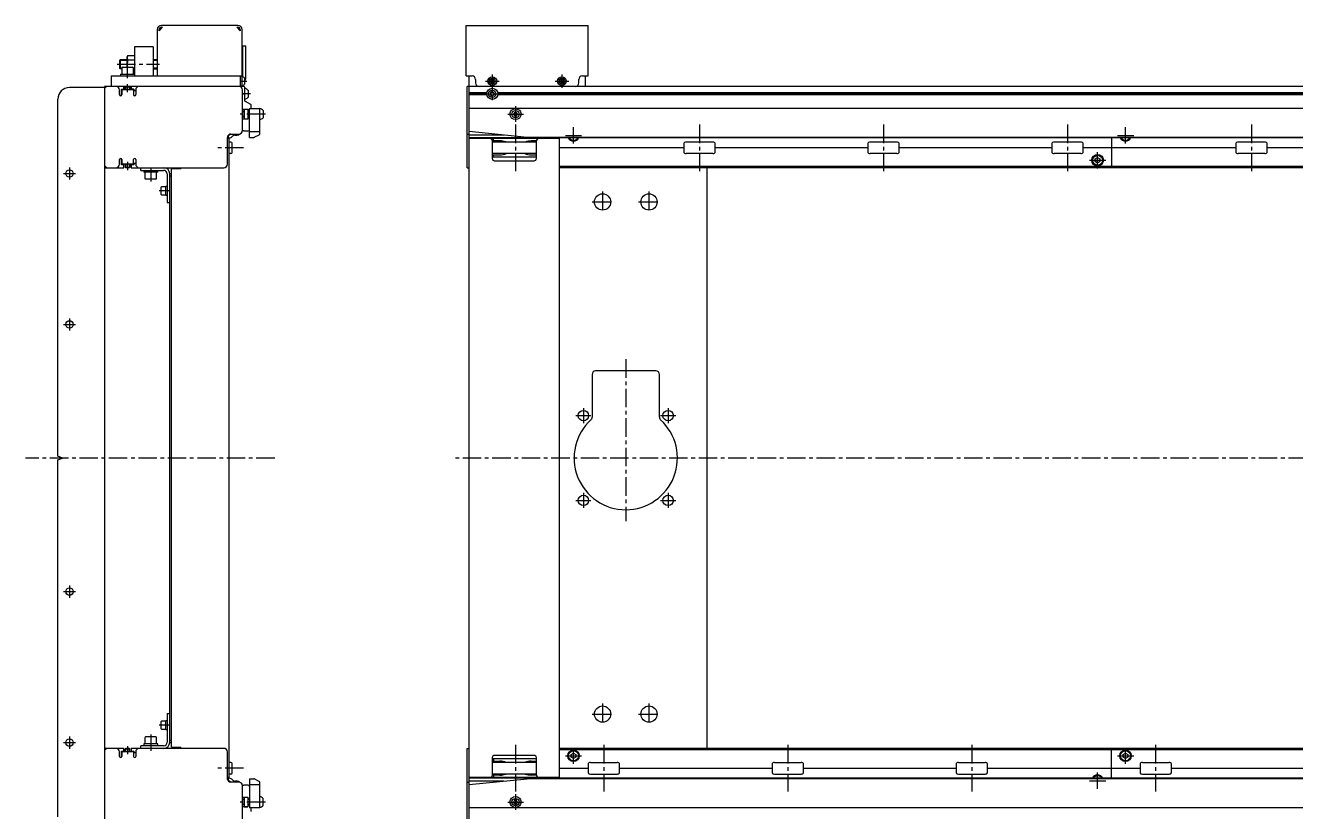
# Model space of a CAD drawing. Extents: x -10 to 4441, y -8 to 1151.
# Drawn here: x -10 to 1084, y 474 to 1151 of the extents above; entities that cross this region are included whole.
import ezdxf

# ---------------------------------------------------------------- set-up
doc = ezdxf.new("R2010")
doc.units = 0
doc.header["$LTSCALE"] = 0.5
doc.linetypes.add('CENTER', pattern=[50.8, 31.75, -6.35, 6.35, -6.35])
for name, color, linetype in [('MSM_CENTER', 1, 'CENTER'), ('MSM_CONTINUOUS', 7, 'CONTINUOUS'), ('MSM_NARROW', 5, 'CONTINUOUS')]:
    doc.layers.add(name, color=color, linetype=linetype)

msp = doc.modelspace()

# ---------------------------------------------------------------- linework, layer by layer
at = {"layer": 'MSM_CENTER'}
for p, q in [((69, 1117.4), (105.6, 1117.4)), ((78, 1105.4), (78, 1116.9)), ((392.2, 1108.7), (392.2, 1085.3)), ((452.2, 1108.7), (452.2, 1097.1)), ((78, 1093.4), (78, 1100.4)), ((174.6, 1102.9), (180.8, 1102.9)), ((386.4, 1102.9), (398.1, 1102.9)), ((446.4, 1102.9), (458.1, 1102.9)), ((183.8, 1092), (177, 1092)), ((385.5, 1092), (399, 1092)), ((196.7, 1074.5), (175, 1074.5)), ((405.5, 1074.5), (419, 1074.5)), ((412.2, 1081.3), (412.2, 1067.8)), ((412.2, 1065.5), (412.2, 1025.5)), ((462.2, 1049.2), (462.2, 1063.3)), ((570.7, 1065.5), (570.7, 1025.5)), ((729.2, 1065.5), (729.2, 1025.5)), ((887.7, 1065.5), (887.7, 1025.5)), ((937.7, 1049.2), (937.7, 1063.3)), ((1046.2, 1065.5), (1046.2, 1025.5)), ((455.2, 1056.2), (469.2, 1056.2)), ((930.7, 1056.2), (944.8, 1056.2)), ((178, 1045.5), (155.5, 1045.5)), ((913.7, 1027.7), (913.7, 1041.8)), ((28, 1028.6), (28, 1018.1)), ((78, 1033.4), (78, 1026.4)), ((906.7, 1034.8), (920.8, 1034.8)), ((22.8, 1023.4), (33.2, 1023.4)), ((98, 1028.1), (98, 1016.6)), ((114.1, 1008.4), (105.1, 1008.4)), ((487.2, 1007.9), (487.2, 989.9)), ((527.2, 1007.9), (527.2, 989.9)), ((478.2, 998.9), (496.3, 998.9)), ((518.2, 998.9), (536.2, 998.9)), ((28, 898.6), (28, 888.1)), ((22.8, 893.4), (33.2, 893.4)), ((507.2, 863.4), (507.2, 723.9)), ((470.7, 821.4), (470.7, 808.4)), ((543.7, 821.4), (543.7, 808.4)), ((464.2, 814.9), (477.2, 814.9)), ((537.2, 814.9), (550.3, 814.9)), ((204.8, 778.4), (-10, 778.4)), ((3633.9, 778.4), (359.7, 778.4)), ((470.7, 748.4), (470.7, 735.4)), ((543.7, 748.4), (543.7, 735.4)), ((464.2, 741.9), (477.2, 741.9)), ((537.2, 741.9), (550.3, 741.9)), ((28, 668.6), (28, 658.1)), ((22.8, 663.4), (33.2, 663.4)), ((487.2, 566.9), (487.2, 548.9)), ((527.2, 566.9), (527.2, 548.9)), ((114.1, 548.4), (105.1, 548.4)), ((478.2, 557.9), (496.3, 557.9)), ((518.2, 557.9), (536.2, 557.9)), ((28, 538.6), (28, 528.1)), ((98, 540.2), (98, 526.4)), ((22.8, 533.4), (33.2, 533.4)), ((78, 530.4), (78, 523.4)), ((412.2, 531.3), (412.2, 491.3)), ((462.2, 515), (462.2, 529)), ((488.2, 531.3), (488.2, 491.3)), ((646.7, 531.3), (646.7, 491.3)), ((805.2, 531.3), (805.2, 491.3)), ((937.7, 515), (937.7, 529)), ((963.7, 531.3), (963.7, 491.3)), ((455.2, 522), (469.2, 522)), ((930.7, 522), (944.8, 522)), ((178, 511.3), (155.5, 511.3)), ((913.7, 493.5), (913.7, 507.5)), ((906.7, 500.5), (920.8, 500.5)), ((196.7, 482.2), (175, 482.2)), ((405.5, 482.2), (419, 482.2)), ((412.2, 489), (412.2, 475.5))]:
    msp.add_line(p, q, dxfattribs=at)
at = {"layer": 'MSM_CONTINUOUS'}
for p, q in [((108.2, 1149.3), (105.2, 1146.3)), ((173, 1150.9), (107.2, 1150.9)), ((107.2, 1149.3), (108.2, 1149.3)), ((175, 1146.3), (172, 1149.3)), ((172, 1149.3), (173, 1149.3)), ((369.8, 1107.4), (369.8, 1150.9)), ((369.8, 1150.9), (474.8, 1150.9)), ((474.8, 1107.4), (474.8, 1150.9)), ((103.6, 1147.3), (103.6, 1107.4)), ((105.2, 1146.3), (105.2, 1147.3)), ((175, 1147.3), (175, 1146.3)), ((176.6, 1098.4), (176.6, 1147.3)), ((100, 1132.4), (84, 1132.4)), ((84, 1132.4), (84, 1107.4)), ((100, 1132.4), (100, 1107.4)), ((177, 1133.4), (177, 1106.6)), ((177, 1133.4), (180, 1133.4)), ((180, 1106.4), (180, 1133.4)), ((71, 1120.7), (71.7, 1121.4)), ((71, 1120.7), (71, 1114.1)), ((77.5, 1121.4), (71.7, 1121.4)), ((71.7, 1121.4), (71.7, 1113.4)), ((78.2, 1124.9), (77.5, 1123.6)), ((77.5, 1123.6), (77.5, 1114.9)), ((78.2, 1124.9), (84, 1124.9)), ((78.2, 1121.2), (84, 1121.2)), ((103.6, 1121.4), (100, 1121.4)), ((64, 1107.4), (64, 1098.4)), ((64, 1107.4), (176.6, 1107.4)), ((71.7, 1113.4), (71, 1114.1)), ((73, 1113.4), (71.7, 1113.4)), ((71.9, 1108.9), (71.9, 1107.4)), ((71.9, 1108.9), (84, 1108.9)), ((73, 1114.3), (73, 1108.9)), ((73.6, 1114.9), (82.4, 1114.9)), ((83, 1108.9), (83, 1114.3)), ((83, 1113.6), (84, 1113.6)), ((83, 1109.9), (84, 1109.9)), ((100, 1113.4), (103.6, 1113.4)), ((175, 1107.4), (175, 1098.4)), ((178.8, 1105.4), (178.8, 1100.4)), ((369.8, 1107.4), (374.8, 1107.4)), ((372.2, 449.4), (372.2, 1107.4)), ((469.8, 1107.4), (474.8, 1107.4)), ((472.2, 1107.4), (472.2, 1098.4)), ((58, 1097.4), (28, 1097.4)), ((58, 1097.9), (58, 458.9)), ((176.6, 1098.4), (58.5, 1098.4)), ((71, 1091.4), (71, 1095.4)), ((72.8, 1090.9), (72.8, 1095.9)), ((72.8, 1095.9), (76, 1095.9)), ((73, 1095.9), (73, 1091.4)), ((83, 1095.4), (73, 1095.4)), ((74.8, 1095.9), (74.8, 1098.4)), ((75, 1098.4), (75, 1095.9)), ((76.4, 1098.4), (76, 1098)), ((76, 1095.4), (76, 1098)), ((76, 1098), (80, 1098)), ((80, 1098), (79.6, 1098.4)), ((80, 1095.4), (80, 1098)), ((83.3, 1095.9), (80, 1095.9)), ((81, 1095.9), (81, 1098.4)), ((81.2, 1098.4), (81.2, 1095.9)), ((83, 1095.9), (83, 1091.4)), ((83.3, 1095.9), (83.3, 1094.9)), ((83.3, 1094.9), (85, 1094.9)), ((85, 1095.4), (85, 1091.4)), ((178, 1098.3), (174.5, 1098.3)), ((177, 1060.6), (177, 1095.4)), ((179, 1086.1), (179, 1097.3)), ((181.8, 1095.2), (181.8, 1088.9)), ((3623.9, 1098.4), (370.6, 1098.4)), ((370.6, 1028.4), (370.6, 1098.4)), ((3622.2, 1098.3), (372.2, 1098.3)), ((377.8, 1104.4), (377.8, 1101.4)), ((392.2, 1104.3), (391, 1103.6)), ((391, 1102.2), (391, 1103.6)), ((391, 1102.2), (392.2, 1101.5)), ((393.5, 1103.6), (392.2, 1104.3)), ((392.2, 1101.5), (393.5, 1102.2)), ((393.5, 1102.2), (393.5, 1103.6)), ((397.2, 1098.3), (397.2, 1098.4)), ((427.2, 1098.4), (427.2, 1098.3)), ((452.2, 1104.3), (451, 1103.6)), ((451, 1102.2), (451, 1103.6)), ((451, 1102.2), (452.2, 1101.5)), ((453.5, 1103.6), (452.2, 1104.3)), ((452.2, 1101.5), (453.5, 1102.2)), ((453.5, 1102.2), (453.5, 1103.6)), ((466.8, 1101.4), (466.8, 1104.4)), ((18, 779.9), (18, 1087.4)), ((72.9, 1090.9), (72.8, 1090.9)), ((178.5, 1092), (179, 1092.9)), ((179, 1091.2), (178.5, 1092)), ((184.1, 1082.8), (179.5, 1085.3)), ((387.6, 1092.9), (372.2, 1092.9)), ((387.5, 1092), (372.2, 1092)), ((387.6, 1091.2), (372.2, 1091.2)), ((392.2, 1093.8), (390.7, 1092.9)), ((390.7, 1092.9), (390.7, 1091.2)), ((390.7, 1091.2), (392.2, 1090.3)), ((393.7, 1092.9), (392.2, 1093.8)), ((392.2, 1090.3), (393.7, 1091.2)), ((393.7, 1091.2), (393.7, 1092.9)), ((3597.6, 1092.9), (396.9, 1092.9)), ((3597.6, 1091.2), (396.9, 1091.2)), ((3597.5, 1092), (397, 1092)), ((177, 1078.8), (181.5, 1078.8)), ((177.4, 1077), (177, 1076.6)), ((177, 1072.5), (177.4, 1072)), ((178.5, 1077), (177.4, 1077)), ((177.4, 1072), (177.4, 1077)), ((181.5, 1078.5), (178.5, 1078.5)), ((178.5, 1078.5), (178.5, 1070.5)), ((181.5, 1078.8), (181.5, 1070.3)), ((181.5, 1077.3), (183, 1077.3)), ((183, 1077), (181.5, 1077)), ((183, 1054.5), (183, 1079.5)), ((183, 1079.5), (192, 1079.5)), ((184.6, 1079.5), (184.6, 1082)), ((192, 1057.7), (192, 1079.5)), ((194.7, 1077.7), (194.7, 1071.4)), ((3622.2, 1079.5), (372.2, 1079.5)), ((411.4, 1076), (410.5, 1074.5)), ((410.5, 1074.5), (411.4, 1073)), ((411.4, 1076), (413.1, 1076)), ((411.4, 1073), (413.1, 1073)), ((414, 1074.5), (413.1, 1076)), ((413.1, 1073), (414, 1074.5)), ((181.5, 1070.3), (177, 1070.3)), ((178.5, 1072), (177.4, 1072)), ((178.5, 1070.5), (181.5, 1070.5)), ((181.5, 1072), (183, 1072)), ((183, 1071.8), (181.5, 1071.8)), ((164, 1031.4), (164, 1054.4)), ((165.5, 1053.4), (164, 1053.4)), ((164.1, 1055.1), (164.1, 1053.4)), ((164.6, 1055.8), (164.6, 1054.6)), ((165.1, 1054.1), (165.6, 1054.1)), ((165.5, 503.4), (165.5, 1053.4)), ((167, 1050.5), (165.5, 1050.5)), ((167, 1057.4), (173.8, 1057.4)), ((170.7, 1056.5), (172.4, 1056.5)), ((174.5, 1057.4), (174.5, 1057.5)), ((178.3, 1060), (182, 1060)), ((183, 1059.5), (192, 1059.5)), ((183, 1054.5), (186.8, 1054.5)), ((187.2, 1054.7), (191.4, 1056.8)), ((370.6, 1057.4), (372.2, 1057.4)), ((422.2, 1054.5), (372.2, 1059.5)), ((402.2, 1056.5), (372.2, 1056.5)), ((3622.2, 1054.1), (372.2, 1054.1)), ((450.2, 1053.4), (372.2, 1053.4)), ((398.8, 1051.4), (392.2, 1051.4)), ((392.2, 1051.4), (392.2, 1036.4)), ((430.2, 1050.5), (392.2, 1050.5)), ((393.4, 1051.4), (393.4, 1053.4)), ((3622.2, 1054.5), (422.2, 1054.5)), ((430.2, 1051.4), (425.7, 1051.4)), ((430.2, 1036.4), (430.2, 1051.4)), ((431.1, 1053.4), (431.1, 1053.1)), ((450.2, 502.6), (450.2, 1054.1)), ((462.2, 1053.9), (461.9, 1054.1)), ((462.6, 1054.1), (462.2, 1053.9)), ((582.2, 1050.5), (559.3, 1050.5)), ((740.7, 1050.5), (717.8, 1050.5)), ((899.2, 1050.5), (876.3, 1050.5)), ((925.7, 1054.1), (925.7, 1029.4)), ((937.7, 1053.9), (937.4, 1054.1)), ((938.1, 1054.1), (937.7, 1053.9)), ((1057.7, 1050.5), (1034.8, 1050.5)), ((167, 1040.5), (165.5, 1040.5)), ((168, 1041.5), (168, 1049.5)), ((430.2, 1040.5), (392.2, 1040.5)), ((557.3, 1045.5), (450.2, 1045.5)), ((557.3, 1049.5), (557.3, 1041.5)), ((582.2, 1040.5), (559.3, 1040.5)), ((584.2, 1041.5), (584.2, 1049.5)), ((715.8, 1045.5), (584.2, 1045.5)), ((715.8, 1049.5), (715.8, 1041.5)), ((740.7, 1040.5), (717.8, 1040.5)), ((742.7, 1041.5), (742.7, 1049.5)), ((874.3, 1045.5), (742.7, 1045.5)), ((874.3, 1049.5), (874.3, 1041.5)), ((899.2, 1040.5), (876.3, 1040.5)), ((901.2, 1041.5), (901.2, 1049.5)), ((1032.8, 1045.5), (901.2, 1045.5)), ((1032.8, 1049.5), (1032.8, 1041.5)), ((1057.7, 1040.5), (1034.8, 1040.5)), ((1059.7, 1041.5), (1059.7, 1049.5)), ((1191.3, 1045.5), (1059.7, 1045.5)), ((71, 1031.4), (71, 1035.4)), ((72.8, 1035.9), (72.9, 1035.9)), ((72.8, 1030.9), (72.8, 1035.9)), ((74.8, 1030.9), (72.8, 1030.9)), ((73, 1035.4), (73, 1031.4)), ((83, 1031.4), (73, 1031.4)), ((74.8, 1028.4), (74.8, 1030.9)), ((76, 1031.4), (76, 1028.8)), ((76.4, 1028.4), (76, 1028.8)), ((76, 1028.8), (80, 1028.8)), ((80, 1028.8), (79.6, 1028.4)), ((80, 1031.4), (80, 1028.8)), ((83.3, 1030.9), (81.2, 1030.9)), ((81.2, 1030.9), (81.2, 1028.4)), ((83, 1031.4), (83, 1035.4)), ((83.3, 1031.9), (83.3, 1030.9)), ((85, 1031.9), (83.3, 1031.9)), ((85, 1035.4), (85, 1031.4)), ((392.2, 1039.4), (398.8, 1039.4)), ((430.2, 1037.4), (392.2, 1037.4)), ((393.4, 1037.4), (393.4, 1039.4)), ((394.2, 1034.4), (428.2, 1034.4)), ((425.7, 1039.4), (430.2, 1039.4)), ((3620.2, 1029.4), (450.2, 1029.4)), ((911.7, 1035.9), (913.7, 1037.1)), ((911.7, 1033.6), (911.7, 1035.9)), ((913.7, 1032.4), (911.7, 1033.6)), ((913.7, 1037.1), (915.7, 1035.9)), ((915.7, 1033.6), (913.7, 1032.4)), ((915.7, 1035.9), (915.7, 1033.6)), ((58.5, 1028.4), (74.8, 1028.4)), ((79.6, 1028.4), (76.4, 1028.4)), ((81.2, 1028.4), (161, 1028.4)), ((89.4, 1026.1), (89.4, 1028.4)), ((89.4, 1026.1), (109.1, 1026.1)), ((91.9, 1026.1), (91.9, 1024.6)), ((104.1, 1024.6), (91.9, 1024.6)), ((93, 1024.6), (93, 1019.2)), ((102.4, 1018.6), (93.6, 1018.6)), ((103, 1019.2), (103, 1024.6)), ((104.1, 1024.6), (104.1, 1026.1)), ((112.1, 1023.1), (112.1, 998.4)), ((114.4, 533.4), (114.4, 1023.4)), ((114.4, 1023.4), (116, 1023.4)), ((114.4, 1021.4), (116, 1021.4)), ((124, 1027.4), (116, 1027.4)), ((116, 529.4), (116, 1027.4)), ((124, 1027.4), (124, 1028.4)), ((370.6, 1028.4), (372.2, 1028.4)), ((3623.9, 1028.4), (450.2, 1028.4)), ((577.2, 528.4), (577.2, 1028.4)), ((107.1, 1005.3), (107.1, 1011.5)), ((111.1, 1011.9), (107.5, 1011.9)), ((112.1, 1012.2), (111.1, 1012.2)), ((111.1, 1004.6), (111.1, 1012.2)), ((107.5, 1004.9), (111.1, 1004.9)), ((111.1, 1004.6), (112.1, 1004.6)), ((112.1, 998.4), (114.4, 998.4)), ((478.2, 850.4), (478.2, 813.5)), ((533.2, 853.4), (481.2, 853.4)), ((536.2, 813.5), (536.2, 850.4)), ((22, 778.4), (18, 779.9)), ((18, 776.9), (22, 778.4)), ((18, 469.4), (18, 776.9)), ((112.1, 558.4), (112.1, 533.7)), ((112.1, 558.4), (114.4, 558.4)), ((107.1, 545.3), (107.1, 551.5)), ((111.1, 551.9), (107.5, 551.9)), ((112.1, 552.2), (111.1, 552.2)), ((111.1, 544.6), (111.1, 552.2)), ((93, 537.6), (93, 532.2)), ((102.4, 538.2), (93.6, 538.2)), ((103, 532.2), (103, 537.6)), ((107.5, 544.9), (111.1, 544.9)), ((111.1, 544.6), (112.1, 544.6)), ((74.8, 528.4), (58.5, 528.4)), ((71, 521.4), (71, 525.4)), ((72.8, 520.9), (72.8, 525.9)), ((72.8, 525.9), (74.8, 525.9)), ((73, 525.4), (73, 521.4)), ((83, 525.4), (73, 525.4)), ((74.8, 525.9), (74.8, 528.4)), ((76.4, 528.4), (76, 528)), ((76, 525.4), (76, 528)), ((76, 528), (80, 528)), ((79.6, 528.4), (76.4, 528.4)), ((80, 528), (79.6, 528.4)), ((80, 525.4), (80, 528)), ((81.2, 528.4), (81.2, 525.9)), ((161, 528.4), (81.2, 528.4)), ((81.2, 525.9), (83.3, 525.9)), ((83, 525.4), (83, 521.4)), ((83.3, 525.9), (83.3, 524.9)), ((85, 525.4), (85, 521.4)), ((109.1, 530.7), (89.4, 530.7)), ((89.4, 528.4), (89.4, 530.7)), ((91.9, 532.2), (91.9, 530.7)), ((104.1, 532.2), (91.9, 532.2)), ((104.1, 530.7), (104.1, 532.2)), ((114.4, 535.4), (116, 535.4)), ((114.4, 533.4), (116, 533.4)), ((116, 529.4), (124, 529.4)), ((124, 528.4), (124, 529.4)), ((164, 502.4), (164, 525.4)), ((370.6, 528.4), (372.2, 528.4)), ((370.6, 458.4), (370.6, 528.4)), ((3623.9, 528.4), (450.2, 528.4)), ((450.2, 527.4), (3620.2, 527.4)), ((925.7, 502.6), (925.7, 527.4)), ((72.9, 520.9), (72.8, 520.9)), ((83.3, 524.9), (85, 524.9)), ((167, 516.3), (165.5, 516.3)), ((168, 507.3), (168, 515.3)), ((392.2, 520.4), (392.2, 505.4)), ((430.2, 519.4), (392.2, 519.4)), ((392.2, 517.4), (398.8, 517.4)), ((430.2, 516.3), (392.2, 516.3)), ((393.4, 519.4), (393.4, 517.4)), ((428.2, 522.4), (394.2, 522.4)), ((425.7, 517.4), (430.2, 517.4)), ((430.2, 505.4), (430.2, 520.4)), ((460.2, 523.2), (462.2, 524.4)), ((460.2, 520.9), (460.2, 523.2)), ((462.2, 519.7), (460.2, 520.9)), ((462.2, 524.4), (464.2, 523.2)), ((464.2, 520.9), (462.2, 519.7)), ((464.2, 523.2), (464.2, 520.9)), ((474.8, 515.3), (474.8, 507.3)), ((476.8, 516.3), (499.7, 516.3)), ((501.7, 507.3), (501.7, 515.3)), ((633.3, 515.3), (633.3, 507.3)), ((635.3, 516.3), (658.2, 516.3)), ((660.2, 507.3), (660.2, 515.3)), ((791.8, 515.3), (791.8, 507.3)), ((793.8, 516.3), (816.7, 516.3)), ((818.7, 507.3), (818.7, 515.3)), ((935.7, 523.2), (937.7, 524.4)), ((935.7, 520.9), (935.7, 523.2)), ((937.7, 519.7), (935.7, 520.9)), ((937.7, 524.4), (939.7, 523.2)), ((939.7, 520.9), (937.7, 519.7)), ((939.7, 523.2), (939.7, 520.9)), ((950.3, 515.3), (950.3, 507.3)), ((952.3, 516.3), (975.2, 516.3)), ((977.2, 507.3), (977.2, 515.3)), ((165.5, 503.4), (164, 503.4)), ((164.1, 501.7), (164.1, 503.4)), ((167, 506.3), (165.5, 506.3)), ((450.2, 503.4), (372.2, 503.4)), ((430.2, 506.3), (392.2, 506.3)), ((398.8, 505.4), (392.2, 505.4)), ((393.4, 505.4), (393.4, 503.4)), ((430.2, 505.4), (425.7, 505.4)), ((431.1, 503.4), (431.1, 503.7)), ((450.2, 511.3), (474.8, 511.3)), ((476.8, 506.3), (499.7, 506.3)), ((501.7, 511.3), (633.3, 511.3)), ((635.3, 506.3), (658.2, 506.3)), ((660.2, 511.3), (791.8, 511.3)), ((793.8, 506.3), (816.7, 506.3)), ((818.7, 511.3), (950.3, 511.3)), ((952.3, 506.3), (975.2, 506.3)), ((977.2, 511.3), (1108.8, 511.3)), ((164.6, 502.1), (164.6, 501)), ((165.6, 502.6), (165.1, 502.6)), ((173.8, 499.4), (167, 499.4)), ((172.4, 500.2), (170.7, 500.2)), ((174.5, 499.3), (174.5, 499.4)), ((177, 461.4), (177, 496.2)), ((182, 496.7), (178.3, 496.7)), ((183, 502.2), (186.8, 502.2)), ((183, 502.2), (183, 477.2)), ((183, 497.2), (192, 497.2)), ((191.4, 500), (187.2, 502.1)), ((192, 477.2), (192, 499.1)), ((370.6, 499.4), (372.2, 499.4)), ((3622.2, 502.6), (372.2, 502.6)), ((372.2, 497.2), (422.2, 502.2)), ((402.2, 500.2), (372.2, 500.2)), ((3622.2, 502.2), (422.2, 502.2)), ((913.4, 502.6), (913.7, 502.9)), ((913.7, 502.9), (914.1, 502.6)), ((177, 486.5), (181.5, 486.5)), ((177.4, 484.7), (177, 484.3)), ((178.5, 484.7), (177.4, 484.7)), ((177.4, 479.7), (177.4, 484.7)), ((181.5, 486.2), (178.5, 486.2)), ((178.5, 486.2), (178.5, 478.2)), ((181.5, 486.5), (181.5, 478)), ((181.5, 485), (183, 485)), ((183, 484.7), (181.5, 484.7)), ((194.7, 479.1), (194.7, 485.4)), ((411.4, 483.7), (410.5, 482.2)), ((410.5, 482.2), (411.4, 480.7)), ((413.1, 483.7), (411.4, 483.7)), ((414, 482.2), (413.1, 483.7)), ((413.1, 480.7), (414, 482.2)), ((177, 480.2), (177.4, 479.7)), ((181.5, 478), (177, 478)), ((178.5, 479.7), (177.4, 479.7)), ((178.5, 478.2), (181.5, 478.2)), ((181.5, 479.7), (183, 479.7)), ((183, 479.5), (181.5, 479.5)), ((192, 477.2), (183, 477.2)), ((184.6, 474.8), (184.6, 477.2)), ((3622.2, 477.2), (372.2, 477.2)), ((413.1, 480.7), (411.4, 480.7))]:
    msp.add_line(p, q, dxfattribs=at)
for centre, radius in [((392.2, 1102.9), 3.8), ((392.2, 1102.9), 2.53), ((452.2, 1102.9), 3.8), ((452.2, 1102.9), 2.53), ((392.2, 1092), 4.75), ((392.2, 1092), 3.13), ((412.2, 1074.5), 4.75), ((412.2, 1074.5), 3.13), ((913.7, 1034.8), 5), ((913.7, 1034.8), 4.25), ((28, 1023.4), 3.25), ((487.2, 998.9), 7), ((527.2, 998.9), 7), ((28, 893.4), 3.25), ((470.7, 814.9), 4.5), ((543.7, 814.9), 4.5), ((470.7, 741.9), 4.5), ((543.7, 741.9), 4.5), ((28, 663.4), 3.25), ((487.2, 557.9), 7), ((527.2, 557.9), 7), ((28, 533.4), 3.25), ((462.2, 522), 5), ((462.2, 522), 4.25), ((937.7, 522), 5), ((937.7, 522), 4.25), ((412.2, 482.2), 4.75), ((412.2, 482.2), 3.13)]:
    msp.add_circle(centre, radius, dxfattribs=at)
for centre, radius, start, end in [((107.2, 1147.3), 3.6, 90, 180), ((107.2, 1147.3), 2, 90, 180), ((173, 1147.3), 3.6, 0, 90), ((173, 1147.3), 2, 0, 90), ((81.1, 1123), 3.45, 147.0581, 212.9419), ((91.2, 1117.4), 13.5, 163.7284, 190.551), ((73.6, 1114.3), 0.6, 90, 180), ((82.4, 1114.3), 0.6, 0, 90), ((175.9, 1103), 3.8, 40.3591, 79.4524), ((172, 1106.4), 8, 328.2117, 0), ((374.8, 1104.4), 3, 0, 90), ((469.8, 1104.4), 3, 90, 180), ((28, 1087.4), 10, 90, 180), ((58.5, 1097.9), 0.5, 90, 180), ((61, 1095.4), 3, 90, 180), ((68, 1095.4), 3, 0, 90), ((88, 1095.4), 3, 90, 180), ((174, 1095.4), 3, 0, 90), ((175.9, 1102.8), 3.8, 280.5476, 319.6409), ((178, 1097.3), 1, 0, 90), ((178.1, 1092.1), 4.75, 39.7731, 79.0684), ((380.8, 1101.4), 3, 180, 270), ((463.8, 1101.4), 3, 270, 0), ((72, 1091.4), 1, 180, 0), ((84, 1091.4), 1, 180, 0), ((178.1, 1092), 4.75, 280.9316, 320.2269), ((180, 1086.1), 1, 180, 241.8214), ((183.6, 1082), 1, 0, 61.8214), ((191.1, 1074.6), 4.75, 39.7731, 79.0684), ((191.1, 1074.5), 4.75, 280.9316, 320.2269), ((167, 1054.4), 3, 90, 180), ((165.6, 1057.8), 2, 238.6055, 245.3363), ((164.9, 1055.8), 0.3, 116.6542, 180), ((165.1, 1054.6), 0.5, 180, 270), ((165.6, 1057.8), 1.25, 245.7378, 338.4365), ((165.6, 1057.8), 3.7, 270, 320.0745), ((167, 1049.5), 1, 0, 90), ((170.7, 1053.5), 3, 90, 140.0745), ((172.4, 1059.5), 3, 270, 315), ((173.8, 1060.6), 3.2, 270, 0), ((178.3, 1057.1), 3, 90, 119.6655), ((182, 1061), 1, 270, 0), ((186.8, 1055.6), 1, 270, 296.5651), ((191, 1057.7), 1, 296.5651, 0), ((390.3, 1051.4), 2, 360, 90), ((398.1, 1033.7), 17.8, 71.5235, 87.6405), ((425.9, 1034.6), 16.8, 90.8876, 108.8842), ((432.2, 1051.4), 2, 90, 180), ((462.2, 1056.2), 5, 204.8346, 335.1654), ((462.2, 1056.2), 4.25, 209.6116, 330.3884), ((559.3, 1047.1), 3.41, 89.6687, 115.2454), ((582.2, 1047.1), 3.41, 64.7546, 90.3313), ((717.8, 1047.1), 3.41, 89.6687, 115.2454), ((740.7, 1047.1), 3.41, 64.7546, 90.3313), ((876.3, 1047.1), 3.41, 89.6687, 115.2454), ((899.2, 1047.1), 3.41, 64.7546, 90.3313), ((937.7, 1056.2), 5, 204.8346, 335.1654), ((937.7, 1056.2), 4.25, 209.6116, 330.3884), ((1034.8, 1047.1), 3.41, 89.6687, 115.2454), ((1057.7, 1047.1), 3.41, 64.7546, 90.3313), ((167, 1041.5), 1, 270, 0), ((398.6, 1055.2), 15.8, 270.8049, 291.4888), ((426.4, 1057.2), 17.8, 249.6263, 267.6096), ((558.2, 1049.4), 0.882, 115.5328, 172.1027), ((558.2, 1041.6), 0.882, 187.8973, 244.4672), ((559.3, 1043.9), 3.41, 244.7546, 270.3313), ((582.2, 1043.9), 3.41, 269.6687, 295.2454), ((583.3, 1049.4), 0.882, 7.8973, 64.4672), ((583.3, 1041.6), 0.882, 295.5328, 352.1027), ((716.7, 1049.4), 0.882, 115.5328, 172.1027), ((716.7, 1041.6), 0.882, 187.8973, 244.4672), ((717.8, 1043.9), 3.41, 244.7546, 270.3313), ((740.7, 1043.9), 3.41, 269.6687, 295.2454), ((741.8, 1049.4), 0.882, 7.8973, 64.4672), ((741.8, 1041.6), 0.882, 295.5328, 352.1027), ((875.2, 1049.4), 0.882, 115.5328, 172.1027), ((875.2, 1041.6), 0.882, 187.8973, 244.4672), ((876.3, 1043.9), 3.41, 244.7546, 270.3313), ((899.2, 1043.9), 3.41, 269.6687, 295.2454), ((900.3, 1049.4), 0.882, 7.8973, 64.4672), ((900.3, 1041.6), 0.882, 295.5328, 352.1027), ((1033.7, 1049.4), 0.882, 115.5328, 172.1027), ((1033.7, 1041.6), 0.882, 187.8973, 244.4672), ((1034.8, 1043.9), 3.41, 244.7546, 270.3313), ((1057.7, 1043.9), 3.41, 269.6687, 295.2454), ((1058.8, 1049.4), 0.882, 7.8973, 64.4672), ((1058.8, 1041.6), 0.882, 295.5328, 352.1027), ((61, 1031.4), 3, 180, 270), ((58.5, 1028.9), 0.5, 180, 270), ((68, 1031.4), 3, 270, 0), ((72, 1035.4), 1, 0, 180), ((84, 1035.4), 1, 0, 180), ((88, 1031.4), 3, 180, 270), ((161, 1031.4), 3, 270, 0), ((394.2, 1036.4), 2, 180, 270), ((428.2, 1036.4), 2, 270, 0), ((93.6, 1019.2), 0.6, 180, 270), ((102.4, 1019.2), 0.6, 270, 0), ((109.1, 1023.1), 5.3, 0, 90), ((109.1, 1023.1), 3, 0, 90), ((107.5, 1011.5), 0.4, 90, 180), ((107.5, 1005.3), 0.4, 180, 270), ((481.2, 850.4), 3, 90, 180), ((533.2, 850.4), 3, 360, 90), ((507.2, 778.4), 44.5, 132.3521, 47.6479), ((475.3, 813.5), 3, 312.3521, 0), ((539.2, 813.5), 3, 180, 227.6479), ((107.5, 551.5), 0.4, 90, 180), ((93.6, 537.6), 0.6, 90, 180), ((102.4, 537.6), 0.6, 0, 90), ((107.5, 545.3), 0.4, 180, 270), ((58.5, 527.9), 0.5, 90, 180), ((61, 525.4), 3, 90, 180), ((68, 525.4), 3, 0, 90), ((88, 525.4), 3, 90, 180), ((109.1, 533.7), 5.3, 270, 0), ((109.1, 533.7), 3, 270, 0), ((161, 525.4), 3, 0, 90), ((72, 521.4), 1, 180, 0), ((84, 521.4), 1, 180, 0), ((167, 515.3), 1, 0, 90), ((394.2, 520.4), 2, 90, 180), ((398.6, 501.6), 15.8, 68.5112, 89.1951), ((426.4, 499.6), 17.8, 92.3904, 110.3737), ((428.2, 520.4), 2, 360, 90), ((475.7, 515.2), 0.882, 115.5328, 172.1027), ((476.8, 512.9), 3.41, 89.6687, 115.2454), ((499.7, 512.9), 3.41, 64.7546, 90.3313), ((500.8, 515.2), 0.882, 7.8973, 64.4672), ((634.2, 515.2), 0.882, 115.5328, 172.1027), ((635.3, 512.9), 3.41, 89.6687, 115.2454), ((658.2, 512.9), 3.41, 64.7546, 90.3313), ((659.3, 515.2), 0.882, 7.8973, 64.4672), ((792.7, 515.2), 0.882, 115.5328, 172.1027), ((793.8, 512.9), 3.41, 89.6687, 115.2454), ((816.7, 512.9), 3.41, 64.7546, 90.3313), ((817.8, 515.2), 0.882, 7.8973, 64.4672), ((951.2, 515.2), 0.882, 115.5328, 172.1027), ((952.3, 512.9), 3.41, 89.6687, 115.2454), ((975.2, 512.9), 3.41, 64.7546, 90.3313), ((976.3, 515.2), 0.882, 7.8973, 64.4672), ((167, 507.3), 1, 270, 0), ((390.3, 505.4), 2, 270, 0), ((398.1, 523.1), 17.8, 272.3595, 288.4765), ((425.9, 522.2), 16.8, 251.1158, 269.1124), ((432.2, 505.4), 2, 180, 270), ((475.7, 507.4), 0.882, 187.8973, 244.4672), ((476.8, 509.7), 3.41, 244.7546, 270.3313), ((499.7, 509.7), 3.41, 269.6687, 295.2454), ((500.8, 507.4), 0.882, 295.5328, 352.1027), ((634.2, 507.4), 0.882, 187.8973, 244.4672), ((635.3, 509.7), 3.41, 244.7546, 270.3313), ((658.2, 509.7), 3.41, 269.6687, 295.2454), ((659.3, 507.4), 0.882, 295.5328, 352.1027), ((792.7, 507.4), 0.882, 187.8973, 244.4672), ((793.8, 509.7), 3.41, 244.7546, 270.3313), ((816.7, 509.7), 3.41, 269.6687, 295.2454), ((817.8, 507.4), 0.882, 295.5328, 352.1027), ((913.7, 500.5), 5, 24.8346, 155.1654), ((913.7, 500.5), 4.25, 29.6116, 150.3884), ((951.2, 507.4), 0.882, 187.8973, 244.4672), ((952.3, 509.7), 3.41, 244.7546, 270.3313), ((975.2, 509.7), 3.41, 269.6687, 295.2454), ((976.3, 507.4), 0.882, 295.5328, 352.1027), ((167, 502.4), 3, 180, 270), ((165.1, 502.1), 0.5, 90, 180), ((164.9, 501), 0.3, 180, 243.3458), ((165.6, 498.9), 2, 114.6637, 121.3945), ((165.6, 498.9), 1.25, 21.5635, 114.2622), ((165.6, 498.9), 3.7, 39.9255, 90), ((170.7, 503.2), 3, 219.9255, 270), ((172.4, 497.2), 3, 45, 90), ((173.8, 496.2), 3.2, 0, 90), ((178.3, 499.7), 3, 240.3345, 270), ((182, 495.7), 1, 0, 90), ((186.8, 501.2), 1, 63.4349, 90), ((191, 499.1), 1, 0, 63.4349), ((191.1, 482.3), 4.75, 39.7731, 79.0684), ((183.6, 474.8), 1, 298.1786, 0), ((191.1, 482.2), 4.75, 280.9316, 320.2269)]:
    msp.add_arc(centre, radius, start, end, dxfattribs=at)
at = {"layer": 'MSM_NARROW'}
for p, q in [((77.5, 1120.7), (71, 1120.7)), ((103.6, 1120.7), (100, 1120.7)), ((73, 1114.1), (71, 1114.1)), ((103.6, 1114.1), (100, 1114.1)), ((75.5, 1095.9), (75.5, 1098.4)), ((76.4, 1095.4), (76.4, 1098.4)), ((79.6, 1095.4), (79.6, 1098.4)), ((80.5, 1095.9), (80.5, 1098.4)), ((178.5, 1076.6), (177, 1076.6)), ((178.5, 1072.5), (177, 1072.5)), ((183, 1076.6), (181.5, 1076.6)), ((183, 1072.5), (181.5, 1072.5)), ((76.4, 1031.4), (76.4, 1028.4)), ((79.6, 1031.4), (79.6, 1028.4)), ((76.4, 525.4), (76.4, 528.4)), ((79.6, 525.4), (79.6, 528.4)), ((178.5, 484.3), (177, 484.3)), ((183, 484.3), (181.5, 484.3)), ((178.5, 480.2), (177, 480.2)), ((183, 480.2), (181.5, 480.2))]:
    msp.add_line(p, q, dxfattribs=at)

doc.saveas('drawing.dxf')
